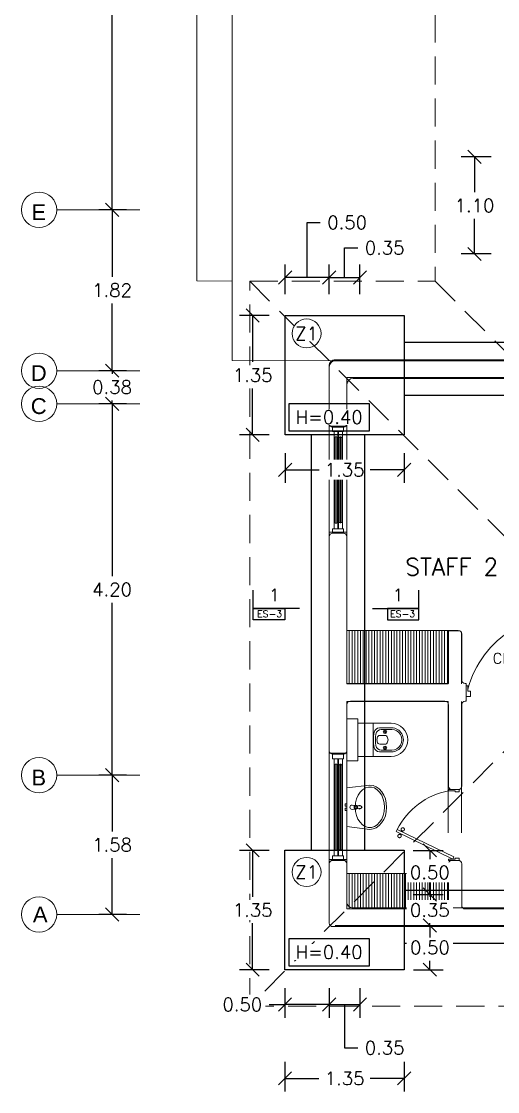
# Model space of a CAD drawing. Header units: metres. Extents: x -25 to 234, y -27 to 52.
# Drawn here: x 84.48 to 89.87, y 27.17 to 39.27 of the extents above; entities that cross this region are included whole.
import ezdxf

# ---------------------------------------------------------------- set-up
doc = ezdxf.new("R2010")
doc.units = ezdxf.units.M
doc.header["$LTSCALE"] = 0.1
doc.header["$MEASUREMENT"] = 0
doc.header["$PDMODE"] = 66
for name, pattern in [('CONTINUA', [0]), ('Grid Line 1_2_', [22.225, 12.7, -3.175, 3.175, -3.175]), ('HIDDEN2', [4.7625, 3.175, -1.5875])]:
    doc.linetypes.add(name, pattern=pattern)
for name, color, linetype, lineweight in [('0-S-GRID', 1, 'Continuous', 9), ('0-S-GRID-IDEN', 1, 'Continuous', 9), ('A-DOOR', 251, 'Continuous', 5), ('A-WALL', 7, 'Continuous', 5), ('baños', 251, 'Continuous', 0), ('closets', 253, 'Continuous', 0), ('piscina', 131, 'Continuous', 0), ('piso', 253, 'Continuous', 0)]:
    doc.layers.add(name, color=color, linetype=linetype, lineweight=lineweight)
for name, color, linetype in [('001-DIMTEXTO', 4, 'Continuous'), ('DIMENSIONES', 7, 'Continuous'), ('DIMTEXTO', 4, 'Continuous'), ('HATCH', 8, 'Continuous'), ('TEXTOS', 4, 'Continuous'), ('ZAPATAS', 6, 'Continuous')]:
    doc.layers.add(name, color=color, linetype=linetype)
doc.layers.add('Techos 1', color=7, linetype='HIDDEN2', lineweight=9, true_color=0x42391a)
doc.styles.add('Arial_2', font='arial.ttf', dxfattribs={"height": 0.2})
doc.styles.add('SMPLEX', font='simplex.shx')
doc.styles.get("Standard").update_dxf_attribs({"font": 'arial.ttf'})
doc.dimstyles.new('DIM-75', dxfattribs={"dimscale": 0.75, "dimtxt": 0.2, "dimasz": 0.2, "dimexe": 0.2, "dimexo": 0.2, "dimgap": 0.1, "dimtad": 0, "dimtih": 1, "dimtoh": 1, "dimzin": 0, "dimdsep": 46, "dimtxsty": 'SMPLEX', "dimblk1": 'OBLIQUE', "dimblk2": 'OBLIQUE', "dimsah": 1, "dimcen": 0.2, "dimclrd": 4, "dimclre": 4, "dimclrt": 4, "dimadec": 0, "dimazin": 0, "dimtfac": 1, "dimtmove": 1, "dimatfit": 3, "dimldrblk": 'OPEN30', "dimfxl": 0.25, "dimfxlon": 1, "dimtfill": 1, "dimtolj": 1, "dimtzin": 0, "dimarcsym": 0})

# ---------------------------------------------------------------- blocks, each defined once
blk = doc.blocks.new('A$C2bbc346b')
at = {"layer": 'A-WALL', "color": 8}
blk.add_line((1.499, -18.939), (1.499, -17.454), dxfattribs=at)
for points in [[(0.2, -14.34), (0, -14.34), (0, -13.659, -0.414214), (0.07, -13.589), (2.03, -13.589, 0.414214), (2.1, -13.519), (2.1, -13.192)], [(0.2, -14.34), (0.2, -13.789), (2.43, -13.789, -0.414214), (2.5, -13.859), (2.5, -14.789)], [(1.499, -17.254), (1.499, -16.684, 0.414214), (1.469, -16.654), (1.349, -16.654), (1.349, -17.254), (0.2, -17.254), (0.2, -15.557)], [(1.349, -19.789), (0.27, -19.789, -0.414214), (0.2, -19.719), (0.2, -19.24), (0, -19.24), (0, -19.919)], [(0.07, -19.989), (2.33, -19.989, 0.414213), (2.4, -19.919), (2.4, -19.859, 0.414214), (2.33, -19.789), (1.249, -19.789)]]:
    blk.add_lwpolyline(points, format="xyb", dxfattribs=at)
blk.add_lwpolyline([(1.349, -18.939), (1.349, -17.454), (0.2, -17.454), (0.2, -18.04), (0, -18.04), (0, -15.54), (0.2, -15.54)], dxfattribs=at)
blk = doc.blocks.new('P90')
at = {"layer": 'A-DOOR'}
for p, q in [((-0.048, -0.858), (0.636, -0.526)), ((-0.037, -0.88), (0.647, -0.549)), ((0.584, -0.552), (0.58, -0.543)), ((0.599, -0.544), (0.595, -0.535)), ((0.595, -0.574), (0.6, -0.583)), ((0.61, -0.567), (0.614, -0.576)), ((0.647, -0.549), (0.636, -0.526)), ((-0.037, -0.88), (-0.048, -0.858))]:
    blk.add_line(p, q, dxfattribs=at)
for points in [[(-0.06, -0.02), (-0.06, -0.05), (-0.12, -0.05), (-0.12, 0), (0, 0), (0, -0.02)], [(-0.067, -0.88), (-0.067, -0.85), (-0.127, -0.85), (-0.127, -0.9), (-0.007, -0.9), (-0.007, -0.88)]]:
    blk.add_lwpolyline(points, close=True, dxfattribs=at)
blk.add_arc((-0.326, -1.105), 1.123, 31.0139, 75.0797, dxfattribs=at)
for points in [[(0.581, -0.51), (0.586, -0.51), (0.593, -0.514), (0.598, -0.522), (0.598, -0.531), (0.593, -0.538), (0.586, -0.543), (0.577, -0.543), (0.569, -0.538), (0.565, -0.531), (0.565, -0.522), (0.569, -0.514), (0.577, -0.51), (0.581, -0.51)], [(0.613, -0.576), (0.618, -0.576), (0.625, -0.58), (0.63, -0.588), (0.63, -0.597), (0.625, -0.604), (0.618, -0.609), (0.609, -0.609), (0.601, -0.604), (0.597, -0.597), (0.597, -0.588), (0.601, -0.58), (0.609, -0.576), (0.613, -0.576)]]:
    blk.add_open_spline(points, degree=2, dxfattribs=at)
blk = doc.blocks.new('A$C95be60c7')
at = {"layer": 'A-DOOR'}
for p, q in [((0.475, 0.743), (0.45, 0.73)), ((0.762, 0.088), (0.45, 0.73)), ((0.788, 0.1), (0.475, 0.743)), ((0.47, 0.688), (0.46, 0.683)), ((0.479, 0.671), (0.468, 0.666)), ((0.496, 0.7), (0.506, 0.705)), ((0.504, 0.683), (0.514, 0.688)), ((0.762, 0.088), (0.788, 0.1))]:
    blk.add_line(p, q, dxfattribs=at)
for points in [[(0, 0.03), (0.025, 0.03), (0.025, 0.075), (0.013, 0.075), (0.013, 0.15), (0, 0.15), (0, 0.03)], [(0.8, 0.03), (0.775, 0.03), (0.775, 0.075), (0.788, 0.075), (0.788, 0.15), (0.8, 0.15), (0.8, 0.03)]]:
    blk.add_lwpolyline(points, dxfattribs=at)
blk.add_arc((0.831, -0.012), 0.834, 117.1874, 168.8099, dxfattribs=at)
for points in [[(0.431, 0.667), (0.431, 0.672), (0.436, 0.681), (0.444, 0.686), (0.455, 0.686), (0.463, 0.681), (0.468, 0.672), (0.468, 0.662), (0.463, 0.654), (0.455, 0.649), (0.444, 0.649), (0.436, 0.654), (0.431, 0.662), (0.431, 0.667)], [(0.506, 0.704), (0.506, 0.709), (0.511, 0.718), (0.52, 0.723), (0.53, 0.723), (0.539, 0.718), (0.544, 0.709), (0.544, 0.699), (0.539, 0.69), (0.53, 0.685), (0.52, 0.685), (0.511, 0.69), (0.506, 0.699), (0.506, 0.704)]]:
    blk.add_open_spline(points, degree=2, dxfattribs=at)
blk = doc.blocks.new('A$Cbbaa2d29')
at = {"layer": 'baños'}
for p, q in [((0.05, 0.123), (0.05, 0.501)), ((0.102, 0.508), (0.102, 0.368)), ((0.12, 0.508), (0.12, 0.389)), ((0.355, 0.508), (0.355, 0.389)), ((0.373, 0.508), (0.373, 0.368)), ((0.425, 0.123), (0.425, 0.501)), ((0.188, 0.373), (0.188, 0.434)), ((0.287, 0.434), (0.287, 0.373)), ((0.425, 0.298), (0.05, 0.298))]:
    blk.add_line(p, q, dxfattribs=at)
blk.add_lwpolyline([(0, 0.123), (0, 0), (0.475, 0), (0.475, 0.123)], close=True, dxfattribs=at)
for centre, radius in [((0.147, 0.432), 0.0201), ((0.147, 0.432), 0.00947), ((0.327, 0.432), 0.0201), ((0.327, 0.432), 0.00947)]:
    blk.add_circle(centre, radius, dxfattribs=at)
blk.add_arc((0.237, 0.501), 0.188, 0, 180, dxfattribs=at)
at = {"layer": 'baños', "extrusion": (0, 0, -1)}
for centre, major_axis, ratio, start_param, end_param in [((0.237, 0.508), (-0.136, 0), 0.964958, 0, 3.141593), ((0.237, 0.508), (-0.118, 0), 0.964958, 0, 3.141593), ((0.164, 0.368), (0.0622, 0), 0.964958, 1.761771, 3.141593), ((0.182, 0.389), (0.0622, 0), 0.964958, 1.721071, 3.141593), ((0.208, 0.434), (-0.0203, 0), 0.98668, 0, 0.757183), ((0.219, 0.373), (0.0304, 0), 0.98668, 1.75053, 3.141593), ((0.237, 0.407), (0.0601, 0), 0.98668, 3.898776, 5.526002), ((0.256, 0.373), (0.0304, 0), 0.98668, 0, 1.391062), ((0.266, 0.434), (0.0203, 0), 0.98668, -0.757183, 0), ((0.293, 0.389), (-0.0622, 0), 0.964958, 3.141593, 4.562115), ((0.311, 0.368), (0.0622, 0), 0.964958, 0, 1.379822), ((0.237, 0.734), (0.449, 0), 0.964958, 1.379822, 1.761771), ((0.237, 0.741), (-0.432, 0), 0.964958, 4.562115, 4.862663), ((0.237, 0.475), (0.136, 0), 0.98668, 1.391062, 1.75053)]:
    blk.add_ellipse(centre, major_axis=major_axis, ratio=ratio, start_param=start_param, end_param=end_param, dxfattribs=at)
blk = doc.blocks.new('Basin 22')
at = {"layer": 'baños'}
for p, q in [((-219, 0), (-251, -260)), ((219, 0), (-219, 0)), ((-10, 20), (-38, 20)), ((-38, 20), (-38, 0)), ((-38, 0), (-10, 0)), ((-10, 0), (-10, 20)), ((38, 20), (10, 20)), ((10, 20), (10, 0)), ((10, 0), (38, 0)), ((38, 0), (38, 20)), ((250, -260), (219, 0)), ((-218, 0), (-219, 0)), ((-218, 0), (-219, 0)), ((-93, -109), (-135, -126)), ((-48, -98), (-93, -109)), ((0, -95), (-48, -98)), ((-25, -59), (-21, -101)), ((-18, -111), (-11, -164)), ((-14, -99), (-14, -84)), ((-14, -84), (14, -84)), ((48, -98), (0, -95)), ((11, -164), (18, -111)), ((14, -84), (14, -99)), ((21, -101), (25, -59)), ((93, -109), (48, -98)), ((135, -126), (93, -109)), ((219, 0), (218, 0)), ((219, 0), (218, 0)), ((-218, -209), (-228, -243)), ((-198, -177), (-218, -209)), ((-170, -149), (-198, -177)), ((-135, -126), (-170, -149)), ((170, -149), (135, -126)), ((198, -177), (170, -149)), ((218, -209), (198, -177)), ((228, -243), (218, -209)), ((-251, -260), (-246, -297)), ((-246, -297), (-232, -333)), ((-232, -333), (-208, -366)), ((-228, -243), (-228, -278)), ((-228, -278), (-218, -312)), ((-218, -312), (-198, -343)), ((-198, -343), (-170, -371)), ((170, -371), (198, -343)), ((198, -343), (218, -312)), ((207, -366), (230, -333)), ((218, -312), (228, -278)), ((228, -278), (228, -243)), ((230, -333), (245, -297)), ((245, -297), (249, -260)), ((-208, -366), (-177, -394)), ((-177, -394), (-139, -418)), ((-170, -371), (-135, -395)), ((-139, -418), (-96, -436)), ((-135, -395), (-93, -412)), ((-96, -436), (-49, -446)), ((-93, -412), (-48, -423)), ((-49, -446), (-1, -450)), ((-48, -423), (0, -426)), ((-1, -450), (48, -446)), ((0, -426), (48, -423)), ((48, -423), (93, -412)), ((48, -446), (95, -436)), ((93, -412), (135, -395)), ((95, -436), (138, -418)), ((135, -395), (170, -371)), ((138, -418), (176, -394)), ((176, -394), (207, -366))]:
    blk.add_line(p, q, dxfattribs=at)
blk.add_circle((0, -143), 21, dxfattribs=at)
for centre, radius, start, end in [((0, -59), 25, 0, 180), ((0, -99), 21.1, 185.1696, 212.771), ((0, -99), 21.1, 212.771, 327.229), ((0, -99), 13.6, 180, 0), ((0, -99), 21.1, 327.229, 354.8304), ((0, -162), 11.2, 187.1389, 352.8611)]:
    blk.add_arc(centre, radius, start, end, dxfattribs=at)
blk = doc.blocks.new('PL BASE 1N NASAS 09')
at = {"layer": 'closets', "transparency": 33554687}
h = blk.add_hatch(dxfattribs=at)
h.set_pattern_fill('LINE', color=256, scale=0.01, angle=90)
h.set_pattern_definition([(90, (-228.034673, 143.81628), (-0.03175, 2e-18), [])])
h.paths.add_polyline_path([(-122.232, -51.9), (-121.081, -51.9), (-121.081, -52.5), (-122.232, -52.5)])
h = blk.add_hatch(dxfattribs=at)
h.set_pattern_fill('LINE', color=256, scale=0.01, angle=90)
h.set_pattern_definition([(90, (-228.034673, 141.06628), (-0.03175, 2e-18), [])])
h.paths.add_polyline_path([(-122.232, -54.65), (-121.081, -54.65), (-121.081, -55.05), (-122.231, -55.05)])
at = {"layer": 'A-DOOR'}
for p, q in [((-122.394, -49.599), (-122.394, -49.649)), ((-122.27, -49.599), (-122.27, -49.649)), ((-122.27, -49.649), (-122.394, -49.649)), ((-122.375, -50.749), (-122.375, -49.649)), ((-122.362, -50.688), (-122.362, -49.71)), ((-122.345, -49.71), (-122.362, -49.71)), ((-122.345, -50.688), (-122.345, -49.71)), ((-122.332, -49.649), (-122.332, -50.749)), ((-122.325, -50.749), (-122.325, -49.649)), ((-122.312, -50.679), (-122.312, -49.71)), ((-122.294, -49.71), (-122.312, -49.71)), ((-122.294, -50.679), (-122.294, -49.71)), ((-122.282, -49.649), (-122.282, -50.749)), ((-122.345, -50.688), (-122.362, -50.688)), ((-122.27, -50.749), (-122.394, -50.749)), ((-122.394, -50.799), (-122.394, -50.749)), ((-122.27, -50.799), (-122.27, -50.749)), ((-122.394, -53.3), (-122.394, -53.35)), ((-122.27, -53.35), (-122.394, -53.35)), ((-122.375, -54.45), (-122.375, -53.35)), ((-122.332, -53.35), (-122.332, -54.45)), ((-122.325, -54.45), (-122.325, -53.35)), ((-122.282, -53.35), (-122.282, -54.45)), ((-122.27, -53.3), (-122.27, -53.35)), ((-122.362, -54.388), (-122.362, -53.411)), ((-122.345, -53.411), (-122.362, -53.411)), ((-122.345, -54.388), (-122.345, -53.411)), ((-122.312, -54.38), (-122.312, -53.411)), ((-122.294, -53.411), (-122.312, -53.411)), ((-122.294, -54.38), (-122.294, -53.411)), ((-122.27, -54.45), (-122.394, -54.45)), ((-122.394, -54.5), (-122.394, -54.45)), ((-122.345, -54.388), (-122.362, -54.388)), ((-122.27, -54.5), (-122.27, -54.45))]:
    blk.add_line(p, q, dxfattribs=at)
for points in [[(-122.345, -49.719), (-122.332, -49.719), (-122.332, -49.649), (-122.375, -49.649), (-122.375, -49.719), (-122.362, -49.719)], [(-122.294, -49.719), (-122.282, -49.719), (-122.282, -49.649), (-122.325, -49.649), (-122.325, -49.719), (-122.312, -49.719)], [(-122.345, -50.679), (-122.332, -50.679), (-122.332, -50.749), (-122.375, -50.749), (-122.375, -50.679), (-122.362, -50.679)], [(-122.294, -50.679), (-122.282, -50.679), (-122.282, -50.749), (-122.325, -50.749), (-122.325, -50.679), (-122.312, -50.679)], [(-122.345, -53.42), (-122.332, -53.42), (-122.332, -53.35), (-122.375, -53.35), (-122.375, -53.42), (-122.362, -53.42)], [(-122.294, -53.42), (-122.282, -53.42), (-122.282, -53.35), (-122.325, -53.35), (-122.325, -53.42), (-122.312, -53.42)], [(-122.345, -54.38), (-122.332, -54.38), (-122.332, -54.45), (-122.375, -54.45), (-122.375, -54.38), (-122.362, -54.38)], [(-122.294, -54.38), (-122.282, -54.38), (-122.282, -54.45), (-122.325, -54.45), (-122.325, -54.38), (-122.312, -54.38)]]:
    blk.add_lwpolyline(points, dxfattribs=at)
at = {"layer": 'A-WALL'}
for p, q in [((-120.381, -48.85), (-122.361, -48.85)), ((-122.431, -48.92), (-122.431, -49.559)), ((-122.231, -49.12), (-122.231, -49.559)), ((-120.001, -49.05), (-122.161, -49.05)), ((-122.431, -50.839), (-122.431, -49.559)), ((-122.271, -49.599), (-122.391, -49.599)), ((-122.231, -50.839), (-122.231, -49.559)), ((-122.271, -50.799), (-122.391, -50.799)), ((-122.431, -50.839), (-122.431, -53.26)), ((-122.231, -50.839), (-122.231, -52.5)), ((-121.081, -52.5), (-121.081, -51.9)), ((-121.081, -51.9), (-120.971, -51.9)), ((-120.931, -52.46), (-120.931, -51.94)), ((-121.081, -52.5), (-122.231, -52.5)), ((-120.881, -52.5), (-120.891, -52.5)), ((-120.881, -52.7), (-120.881, -52.5)), ((-122.231, -52.74), (-122.231, -53.26)), ((-121.121, -52.7), (-122.191, -52.7)), ((-121.081, -53.66), (-121.081, -52.74)), ((-120.931, -53.66), (-120.931, -52.74)), ((-120.881, -52.7), (-120.891, -52.7)), ((-122.431, -54.54), (-122.431, -53.26)), ((-122.231, -54.54), (-122.231, -53.26)), ((-122.271, -53.3), (-122.391, -53.3)), ((-120.971, -53.7), (-121.041, -53.7)), ((-122.271, -54.5), (-122.391, -54.5))]:
    blk.add_line(p, q, dxfattribs=at)
blk.add_lwpolyline([(-122.431, -54.54), (-122.431, -55.21, 0.414213), (-122.391, -55.25), (-119.871, -55.25, 0.414213), (-119.831, -55.21), (-119.831, -55.09, 0.414214), (-119.871, -55.05), (-120.891, -55.05, -0.414214), (-120.931, -55.01), (-120.931, -54.54, 0.414214), (-120.971, -54.5), (-121.041, -54.5, 0.414214), (-121.081, -54.54), (-121.081, -55.05), (-122.231, -55.05), (-122.231, -54.54)], format="xyb", dxfattribs=at)
blk.add_lwpolyline([(-121.082, -55.25), (-122.231, -55.25)], dxfattribs=at)
for centre, radius, start, end in [((-122.361, -48.92), 0.07, 90, 180), ((-122.161, -49.12), 0.07, 90, 180), ((-122.391, -49.559), 0.04, 180, 270), ((-122.271, -49.559), 0.04, 270, 360), ((-122.391, -50.839), 0.04, 90, 180), ((-122.271, -50.839), 0.04, 0, 90), ((-120.971, -51.94), 0.04, 0, 90), ((-120.891, -52.46), 0.04, 180, 270), ((-122.191, -52.74), 0.04, 90, 180), ((-121.121, -52.74), 0.04, 0, 90), ((-120.891, -52.74), 0.04, 90, 180), ((-122.391, -53.26), 0.04, 180, 270), ((-122.271, -53.26), 0.04, 270, 360), ((-121.041, -53.66), 0.04, 180, 270), ((-120.971, -53.66), 0.04, 270, 0), ((-122.391, -54.54), 0.04, 90, 180), ((-122.271, -54.54), 0.04, 0, 90)]:
    blk.add_arc(centre, radius, start, end, dxfattribs=at)
at = {"layer": 'closets', "transparency": 33554687}
for p, q in [((-121.081, -51.9), (-122.231, -51.9)), ((-121.081, -54.65), (-122.231, -54.65))]:
    blk.add_line(p, q, dxfattribs=at)
at = {"layer": 'piscina', "const_width": 0.01}
for points in [[(-122.303, -49.71), (-122.303, -50.688)], [(-122.303, -53.411), (-122.303, -54.388)]]:
    blk.add_lwpolyline(points, dxfattribs=at)
at = {"layer": 'piso'}
for p, q in [((-123.531, -41.65), (-123.531, -48.845)), ((-123.931, -42.55), (-123.931, -47.944)), ((-123.931, -47.944), (-123.531, -47.95)), ((-123.531, -48.845), (-122.361, -48.85))]:
    blk.add_line(p, q, dxfattribs=at)
at = {"layer": 'Techos 1'}
for p, q in [((-121.231, -42.55), (-121.231, -47.95)), ((-123.331, -56.15), (-123.331, -47.95)), ((-123.331, -47.95), (-121.231, -47.95)), ((-123.331, -47.95), (-119.231, -52.05)), ((-121.231, -47.95), (-118.081, -51.1)), ((-119.231, -52.05), (-123.331, -56.15)), ((-113.531, -56.15), (-123.331, -56.15))]:
    blk.add_line(p, q, dxfattribs=at)
at = {"layer": 'A-DOOR', "rotation": 90.00000000000001}
blk.add_blockref('P90', (-120.881, -52.526), dxfattribs=at)
at = {"layer": 'A-DOOR', "xscale": -1, "rotation": 90}
blk.add_blockref('A$C95be60c7', (-120.931, -53.7), dxfattribs=at)
at = {"layer": 'baños', "xscale": -1, "rotation": 270}
blk.add_blockref('A$Cbbaa2d29', (-122.231, -53.374), dxfattribs=at)
at = {"layer": 'baños', "xscale": 0.001000000000057999, "yscale": 0.001000000000057999, "rotation": 89.94782240616065}
blk.add_blockref('Basin 22', (-122.231, -53.899), dxfattribs=at)
at = {"layer": 'TEXTOS'}
for s, insert, char_height, width, attachment_point in [('{\\Fromans|c0; STAFF 2}', (-121.704, -51.278), 0.195, 3.38678, 7), ('{\\Fromans|c0;\\H0.8x;CLOSET\\H1.25x; }', (-119.989, -52.275), 0.15, 3.40488, 9)]:
    blk.add_mtext(s, dxfattribs=dict(at, insert=insert, char_height=char_height, width=width, attachment_point=attachment_point))
blk = doc.blocks.new('_Oblique')
at = {"color": 0, "linetype": 'ByBlock', "lineweight": -2}
blk.add_line((-0.5, -0.5), (0.5, 0.5), dxfattribs=at)
blk = doc.blocks.new('*D999')
at = {"layer": 'Defpoints', "color": 0, "transparency": 16777216}
for p in [(90.492, -15.72), (90.805, -15.72), (90.805, -16.095)]:
    blk.add_point(p, dxfattribs=at)
at = {"layer": 'DIMTEXTO', "color": 4, "lineweight": -2, "transparency": 16777216}
for p, q in [((90.492, -15.72), (90.492, -15.57)), ((90.655, -15.72), (90.342, -15.72)), ((90.492, -15.72), (90.492, -15.757)), ((90.655, -16.095), (90.342, -16.095)), ((90.492, -16.095), (90.492, -16.057)), ((90.492, -16.095), (90.492, -16.245))]:
    blk.add_line(p, q, dxfattribs=at)
at = {"layer": 'DIMTEXTO', "color": 4, "lineweight": -2, "transparency": 16777216, "xscale": 0.15, "yscale": 0.15, "zscale": 0.15}
for p, rotation in [((90.492, -15.72), 270), ((90.492, -16.095), 90)]:
    blk.add_blockref('_Oblique', p, dxfattribs=dict(at, rotation=rotation))
at = {"layer": 'DIMTEXTO', "color": 4, "transparency": 16777216, "insert": (90.492, -15.907), "char_height": 0.15, "attachment_point": 5, "style": 'SMPLEX', "bg_fill": 3, "box_fill_scale": 1.25, "bg_fill_color": 256, "bg_fill_true_color": 13158600, "bg_fill_transparency": 0}
blk.add_mtext('\\A1;0.38', dxfattribs=at)
blk = doc.blocks.new('_Open30')
at = {"layer": 'DIMTEXTO', "color": 0, "lineweight": -2}
for p, q in [((-1, 0.268), (0, 0)), ((0, 0), (-1, -0.268)), ((0, 0), (-1, 0))]:
    blk.add_line(p, q, dxfattribs=at)
blk = doc.blocks.new('*D1000')
at = {"layer": 'Defpoints', "color": 0, "transparency": 16777216}
for p in [(90.805, -16.095), (90.492, -20.295), (90.805, -20.295)]:
    blk.add_point(p, dxfattribs=at)
at = {"layer": 'DIMTEXTO', "color": 4, "lineweight": -2, "transparency": 16777216}
for p, q in [((90.655, -16.095), (90.342, -16.095)), ((90.492, -16.095), (90.492, -18.045)), ((90.492, -20.295), (90.492, -18.345)), ((90.655, -20.295), (90.342, -20.295))]:
    blk.add_line(p, q, dxfattribs=at)
at = {"layer": 'DIMTEXTO', "color": 4, "lineweight": -2, "transparency": 16777216, "xscale": 0.15, "yscale": 0.15, "zscale": 0.15}
for p, rotation in [((90.492, -16.095), 90), ((90.492, -20.295), 270)]:
    blk.add_blockref('_Oblique', p, dxfattribs=dict(at, rotation=rotation))
at = {"layer": 'DIMTEXTO', "color": 4, "transparency": 16777216, "insert": (90.492, -18.195), "char_height": 0.15, "attachment_point": 5, "style": 'SMPLEX', "bg_fill": 3, "box_fill_scale": 1.25, "bg_fill_color": 256, "bg_fill_true_color": 13158600, "bg_fill_transparency": 0}
blk.add_mtext('\\A1;4.20', dxfattribs=at)
blk = doc.blocks.new('*D1001')
at = {"layer": 'Defpoints', "color": 0, "transparency": 16777216}
for p in [(90.805, -20.295), (90.492, -21.87), (90.805, -21.87)]:
    blk.add_point(p, dxfattribs=at)
at = {"layer": 'DIMTEXTO', "color": 4, "lineweight": -2, "transparency": 16777216}
for p, q in [((90.655, -20.295), (90.342, -20.295)), ((90.492, -20.295), (90.492, -20.932)), ((90.492, -21.87), (90.492, -21.232)), ((90.655, -21.87), (90.342, -21.87))]:
    blk.add_line(p, q, dxfattribs=at)
at = {"layer": 'DIMTEXTO', "color": 4, "lineweight": -2, "transparency": 16777216, "xscale": 0.15, "yscale": 0.15, "zscale": 0.15}
for p, rotation in [((90.492, -20.295), 90), ((90.492, -21.87), 270)]:
    blk.add_blockref('_Oblique', p, dxfattribs=dict(at, rotation=rotation))
at = {"layer": 'DIMTEXTO', "color": 4, "transparency": 16777216, "insert": (90.492, -21.082), "char_height": 0.15, "attachment_point": 5, "style": 'SMPLEX', "bg_fill": 3, "box_fill_scale": 1.25, "bg_fill_color": 256, "bg_fill_true_color": 13158600, "bg_fill_transparency": 0}
blk.add_mtext('\\A1;1.58', dxfattribs=at)
blk = doc.blocks.new('*D1002')
at = {"layer": 'Defpoints', "color": 0, "transparency": 16777216}
for p in [(90.492, -13.9), (90.805, -13.9), (90.805, -15.72)]:
    blk.add_point(p, dxfattribs=at)
at = {"layer": 'DIMTEXTO', "color": 4, "lineweight": -2, "transparency": 16777216}
for p, q in [((90.655, -13.9), (90.342, -13.9)), ((90.492, -13.9), (90.492, -14.66)), ((90.492, -15.72), (90.492, -14.96)), ((90.655, -15.72), (90.342, -15.72))]:
    blk.add_line(p, q, dxfattribs=at)
at = {"layer": 'DIMTEXTO', "color": 4, "lineweight": -2, "transparency": 16777216, "xscale": 0.15, "yscale": 0.15, "zscale": 0.15}
for p, rotation in [((90.492, -13.9), 90), ((90.492, -15.72), 270)]:
    blk.add_blockref('_Oblique', p, dxfattribs=dict(at, rotation=rotation))
at = {"layer": 'DIMTEXTO', "color": 4, "transparency": 16777216, "insert": (90.492, -14.81), "char_height": 0.15, "attachment_point": 5, "style": 'SMPLEX', "bg_fill": 3, "box_fill_scale": 1.25, "bg_fill_color": 256, "bg_fill_true_color": 13158600, "bg_fill_transparency": 0}
blk.add_mtext('\\A1;1.82', dxfattribs=at)
blk = doc.blocks.new('*D1003')
at = {"layer": 'Defpoints', "color": 0, "ltscale": 0.2, "transparency": 16777216}
for p in [(90.492, -8.306), (90.805, -8.306), (90.805, -13.9)]:
    blk.add_point(p, dxfattribs=at)
at = {"layer": 'DIMTEXTO', "color": 4, "lineweight": -2, "ltscale": 0.2, "transparency": 16777216}
for p, q in [((90.655, -8.306), (90.342, -8.306)), ((90.492, -8.306), (90.492, -10.953)), ((90.492, -13.9), (90.492, -11.253)), ((90.655, -13.9), (90.342, -13.9))]:
    blk.add_line(p, q, dxfattribs=at)
at = {"layer": 'DIMTEXTO', "color": 4, "lineweight": -2, "ltscale": 0.2, "transparency": 16777216, "xscale": 0.15, "yscale": 0.15, "zscale": 0.15}
for p, rotation in [((90.492, -8.306), 90), ((90.492, -13.9), 270)]:
    blk.add_blockref('_Oblique', p, dxfattribs=dict(at, rotation=rotation))
at = {"layer": 'DIMTEXTO', "color": 4, "ltscale": 0.2, "transparency": 16777216, "insert": (90.492, -11.103), "char_height": 0.15, "attachment_point": 5, "style": 'SMPLEX', "bg_fill": 3, "box_fill_scale": 1.25, "bg_fill_color": 256, "bg_fill_true_color": 13158600, "bg_fill_transparency": 0}
blk.add_mtext('\\A1;5.59', dxfattribs=at)
blk = doc.blocks.new('*D1032')
at = {"layer": 'Defpoints', "color": 0, "linetype": 'CONTINUA', "transparency": 16777216}
for p in [(92.083, -21.145), (92.449, -21.145), (92.449, -22.495)]:
    blk.add_point(p, dxfattribs=at)
at = {"layer": 'DIMENSIONES', "color": 4, "linetype": 'CONTINUA', "lineweight": -2, "transparency": 16777216}
for p, q in [((92.27, -21.145), (91.933, -21.145)), ((92.083, -21.145), (92.083, -21.67)), ((92.083, -22.495), (92.083, -21.97)), ((92.27, -22.495), (91.933, -22.495))]:
    blk.add_line(p, q, dxfattribs=at)
at = {"layer": 'DIMENSIONES', "color": 4, "linetype": 'CONTINUA', "lineweight": -2, "transparency": 16777216, "xscale": 0.15, "yscale": 0.15, "zscale": 0.15}
for p, rotation in [((92.083, -21.145), 90), ((92.083, -22.495), 270)]:
    blk.add_blockref('_Oblique', p, dxfattribs=dict(at, rotation=rotation))
at = {"layer": 'DIMENSIONES', "color": 4, "linetype": 'CONTINUA', "transparency": 16777216, "insert": (92.083, -21.82), "char_height": 0.15, "attachment_point": 5, "style": 'SMPLEX', "bg_fill": 3, "box_fill_scale": 1.25, "bg_fill_color": 256, "bg_fill_true_color": 13158600, "bg_fill_transparency": 0}
blk.add_mtext('\\A1;1.35', dxfattribs=at)
blk = doc.blocks.new('*D1033')
at = {"layer": 'Defpoints', "color": 0, "linetype": 'CONTINUA', "transparency": 16777216}
for p in [(92.449, -22.495), (93.798, -22.495), (93.798, -23.724)]:
    blk.add_point(p, dxfattribs=at)
at = {"layer": 'DIMENSIONES', "color": 4, "linetype": 'CONTINUA', "lineweight": -2, "transparency": 16777216}
for p, q in [((92.449, -23.536), (92.449, -23.874)), ((93.798, -23.536), (93.798, -23.874)), ((92.449, -23.724), (92.834, -23.724)), ((93.798, -23.724), (93.413, -23.724))]:
    blk.add_line(p, q, dxfattribs=at)
at = {"layer": 'DIMENSIONES', "color": 4, "linetype": 'CONTINUA', "lineweight": -2, "transparency": 16777216, "xscale": 0.15, "yscale": 0.15, "zscale": 0.15, "rotation": 180}
blk.add_blockref('_Oblique', (92.449, -23.724), dxfattribs=at)
at = {"layer": 'DIMENSIONES', "color": 4, "linetype": 'CONTINUA', "lineweight": -2, "transparency": 16777216, "xscale": 0.15, "yscale": 0.15, "zscale": 0.15}
blk.add_blockref('_Oblique', (93.798, -23.724), dxfattribs=at)
at = {"layer": 'DIMENSIONES', "color": 4, "linetype": 'CONTINUA', "transparency": 16777216, "insert": (93.124, -23.724), "char_height": 0.15, "attachment_point": 5, "style": 'SMPLEX', "bg_fill": 3, "box_fill_scale": 1.25, "bg_fill_color": 256, "bg_fill_true_color": 13158600, "bg_fill_transparency": 0}
blk.add_mtext('\\A1;1.35', dxfattribs=at)
blk = doc.blocks.new('*D1162')
at = {"layer": 'Defpoints', "color": 0, "linetype": 'CONTINUA', "transparency": 16777216}
for p in [(92.083, -15.095), (92.45, -15.095), (92.45, -16.445)]:
    blk.add_point(p, dxfattribs=at)
at = {"layer": 'DIMENSIONES', "color": 4, "linetype": 'CONTINUA', "lineweight": -2, "transparency": 16777216}
for p, q in [((92.271, -15.095), (91.933, -15.095)), ((92.083, -15.095), (92.083, -15.62)), ((92.083, -16.445), (92.083, -15.92)), ((92.271, -16.445), (91.933, -16.445))]:
    blk.add_line(p, q, dxfattribs=at)
at = {"layer": 'DIMENSIONES', "color": 4, "linetype": 'CONTINUA', "lineweight": -2, "transparency": 16777216, "xscale": 0.15, "yscale": 0.15, "zscale": 0.15}
for p, rotation in [((92.083, -15.095), 90), ((92.083, -16.445), 270)]:
    blk.add_blockref('_Oblique', p, dxfattribs=dict(at, rotation=rotation))
at = {"layer": 'DIMENSIONES', "color": 4, "linetype": 'CONTINUA', "transparency": 16777216, "insert": (92.083, -15.77), "char_height": 0.15, "attachment_point": 5, "style": 'SMPLEX', "bg_fill": 3, "box_fill_scale": 1.25, "bg_fill_color": 256, "bg_fill_true_color": 13158600, "bg_fill_transparency": 0}
blk.add_mtext('\\A1;1.35', dxfattribs=at)
blk = doc.blocks.new('*D1163')
at = {"layer": 'Defpoints', "color": 0, "linetype": 'CONTINUA', "transparency": 16777216}
for p in [(92.45, -16.445), (93.799, -16.445), (93.799, -16.84)]:
    blk.add_point(p, dxfattribs=at)
at = {"layer": 'DIMENSIONES', "color": 4, "linetype": 'CONTINUA', "lineweight": -2, "transparency": 16777216}
for p, q in [((92.45, -16.653), (92.45, -16.99)), ((93.799, -16.653), (93.799, -16.99)), ((92.45, -16.84), (92.835, -16.84)), ((93.799, -16.84), (93.414, -16.84))]:
    blk.add_line(p, q, dxfattribs=at)
at = {"layer": 'DIMENSIONES', "color": 4, "linetype": 'CONTINUA', "lineweight": -2, "transparency": 16777216, "xscale": 0.15, "yscale": 0.15, "zscale": 0.15, "rotation": 180}
blk.add_blockref('_Oblique', (92.45, -16.84), dxfattribs=at)
at = {"layer": 'DIMENSIONES', "color": 4, "linetype": 'CONTINUA', "lineweight": -2, "transparency": 16777216, "xscale": 0.15, "yscale": 0.15, "zscale": 0.15}
blk.add_blockref('_Oblique', (93.799, -16.84), dxfattribs=at)
at = {"layer": 'DIMENSIONES', "color": 4, "linetype": 'CONTINUA', "transparency": 16777216, "insert": (93.124, -16.84), "char_height": 0.15, "attachment_point": 5, "style": 'SMPLEX', "bg_fill": 3, "box_fill_scale": 1.25, "bg_fill_color": 256, "bg_fill_true_color": 13158600, "bg_fill_transparency": 0}
blk.add_mtext('\\A1;1.35', dxfattribs=at)
blk = doc.blocks.new('*D1169')
at = {"layer": 'Defpoints', "color": 0, "linetype": 'CONTINUA', "transparency": 16777216}
for p in [(93.298, -14.667), (92.948, -15.595), (93.298, -15.595)]:
    blk.add_point(p, dxfattribs=at)
at = {"layer": 'DIMENSIONES', "color": 4, "linetype": 'CONTINUA', "lineweight": -2, "transparency": 16777216}
for p, q in [((93.123, -14.667), (93.123, -14.33)), ((93.123, -14.33), (93.273, -14.33)), ((92.948, -14.855), (92.948, -14.517)), ((93.298, -14.855), (93.298, -14.517)), ((92.948, -14.667), (93.298, -14.667))]:
    blk.add_line(p, q, dxfattribs=at)
at = {"layer": 'DIMENSIONES', "color": 4, "linetype": 'CONTINUA', "lineweight": -2, "transparency": 16777216, "xscale": 0.15, "yscale": 0.15, "zscale": 0.15, "rotation": 180}
blk.add_blockref('_Oblique', (92.948, -14.667), dxfattribs=at)
at = {"layer": 'DIMENSIONES', "color": 4, "linetype": 'CONTINUA', "lineweight": -2, "transparency": 16777216, "xscale": 0.15, "yscale": 0.15, "zscale": 0.15}
blk.add_blockref('_Oblique', (93.298, -14.667), dxfattribs=at)
at = {"layer": 'DIMENSIONES', "color": 4, "linetype": 'CONTINUA', "transparency": 16777216, "insert": (93.577, -14.33), "char_height": 0.15, "attachment_point": 5, "style": 'SMPLEX', "bg_fill": 3, "box_fill_scale": 1.25, "bg_fill_color": 256, "bg_fill_true_color": 13158600, "bg_fill_transparency": 0}
blk.add_mtext('\\A1;0.35', dxfattribs=at)
blk = doc.blocks.new('*D1170')
at = {"layer": 'Defpoints', "color": 0, "linetype": 'CONTINUA', "transparency": 16777216}
for p in [(92.45, -14.667), (92.45, -15.595), (92.948, -15.595)]:
    blk.add_point(p, dxfattribs=at)
at = {"layer": 'DIMENSIONES', "color": 4, "linetype": 'CONTINUA', "lineweight": -2, "transparency": 16777216}
for p, q in [((92.699, -14.667), (92.699, -14.044)), ((92.699, -14.044), (92.849, -14.044)), ((92.45, -14.855), (92.45, -14.517)), ((92.948, -14.855), (92.948, -14.517)), ((92.948, -14.667), (92.45, -14.667))]:
    blk.add_line(p, q, dxfattribs=at)
at = {"layer": 'DIMENSIONES', "color": 4, "linetype": 'CONTINUA', "lineweight": -2, "transparency": 16777216, "xscale": 0.15, "yscale": 0.15, "zscale": 0.15, "rotation": 180}
blk.add_blockref('_Oblique', (92.45, -14.667), dxfattribs=at)
at = {"layer": 'DIMENSIONES', "color": 4, "linetype": 'CONTINUA', "lineweight": -2, "transparency": 16777216, "xscale": 0.15, "yscale": 0.15, "zscale": 0.15}
blk.add_blockref('_Oblique', (92.948, -14.667), dxfattribs=at)
at = {"layer": 'DIMENSIONES', "color": 4, "linetype": 'CONTINUA', "transparency": 16777216, "insert": (93.153, -14.044), "char_height": 0.15, "attachment_point": 5, "style": 'SMPLEX', "bg_fill": 3, "box_fill_scale": 1.25, "bg_fill_color": 256, "bg_fill_true_color": 13158600, "bg_fill_transparency": 0}
blk.add_mtext('\\A1;0.50', dxfattribs=at)
blk = doc.blocks.new('*D1185')
at = {"layer": 'Defpoints', "color": 0, "linetype": 'CONTINUA', "transparency": 16777216}
for p in [(94.595, -13.301), (94.949, -13.301), (94.949, -14.4)]:
    blk.add_point(p, dxfattribs=at)
at = {"layer": 'DIMENSIONES', "color": 4, "linetype": 'CONTINUA', "lineweight": -2, "transparency": 16777216}
for p, q in [((94.782, -13.301), (94.445, -13.301)), ((94.595, -13.301), (94.595, -13.701)), ((94.595, -14.4), (94.595, -14.001)), ((94.782, -14.4), (94.445, -14.4))]:
    blk.add_line(p, q, dxfattribs=at)
at = {"layer": 'DIMENSIONES', "color": 4, "linetype": 'CONTINUA', "lineweight": -2, "transparency": 16777216, "xscale": 0.15, "yscale": 0.15, "zscale": 0.15}
for p, rotation in [((94.595, -13.301), 90), ((94.595, -14.4), 270)]:
    blk.add_blockref('_Oblique', p, dxfattribs=dict(at, rotation=rotation))
at = {"layer": 'DIMENSIONES', "color": 4, "linetype": 'CONTINUA', "transparency": 16777216, "insert": (94.595, -13.851), "char_height": 0.15, "attachment_point": 5, "style": 'SMPLEX', "bg_fill": 3, "box_fill_scale": 1.25, "bg_fill_color": 256, "bg_fill_true_color": 13158600, "bg_fill_transparency": 0}
blk.add_mtext('\\A1;1.10', dxfattribs=at)
blk = doc.blocks.new('*D1186')
at = {"layer": 'Defpoints', "color": 0, "linetype": 'CONTINUA', "transparency": 16777216}
for p in [(92.948, -21.995), (93.298, -21.995), (93.298, -22.89)]:
    blk.add_point(p, dxfattribs=at)
at = {"layer": 'DIMENSIONES', "color": 4, "linetype": 'CONTINUA', "lineweight": -2, "transparency": 16777216}
for p, q in [((92.948, -22.703), (92.948, -23.04)), ((93.298, -22.703), (93.298, -23.04)), ((92.948, -22.89), (93.298, -22.89)), ((93.123, -22.89), (93.123, -23.378)), ((93.123, -23.378), (93.273, -23.378))]:
    blk.add_line(p, q, dxfattribs=at)
at = {"layer": 'DIMENSIONES', "color": 4, "linetype": 'CONTINUA', "lineweight": -2, "transparency": 16777216, "xscale": 0.15, "yscale": 0.15, "zscale": 0.15, "rotation": 180}
blk.add_blockref('_Oblique', (92.948, -22.89), dxfattribs=at)
at = {"layer": 'DIMENSIONES', "color": 4, "linetype": 'CONTINUA', "lineweight": -2, "transparency": 16777216, "xscale": 0.15, "yscale": 0.15, "zscale": 0.15}
blk.add_blockref('_Oblique', (93.298, -22.89), dxfattribs=at)
at = {"layer": 'DIMENSIONES', "color": 4, "linetype": 'CONTINUA', "transparency": 16777216, "insert": (93.577, -23.378), "char_height": 0.15, "attachment_point": 5, "style": 'SMPLEX', "bg_fill": 3, "box_fill_scale": 1.25, "bg_fill_color": 256, "bg_fill_true_color": 13158600, "bg_fill_transparency": 0}
blk.add_mtext('\\A1;0.35', dxfattribs=at)
blk = doc.blocks.new('*D1187')
at = {"layer": 'Defpoints', "color": 0, "linetype": 'CONTINUA', "transparency": 16777216}
for p in [(93.298, -21.645), (94.089, -21.645), (93.298, -21.995)]:
    blk.add_point(p, dxfattribs=at)
at = {"layer": 'DIMENSIONES', "color": 4, "linetype": 'CONTINUA', "lineweight": -2, "transparency": 16777216}
for p, q in [((94.089, -21.645), (94.089, -21.495)), ((93.902, -21.645), (94.239, -21.645)), ((94.089, -21.645), (94.089, -21.67)), ((93.902, -21.995), (94.239, -21.995)), ((94.089, -21.995), (94.089, -21.97)), ((94.089, -21.995), (94.089, -22.145))]:
    blk.add_line(p, q, dxfattribs=at)
at = {"layer": 'DIMENSIONES', "color": 4, "linetype": 'CONTINUA', "lineweight": -2, "transparency": 16777216, "xscale": 0.15, "yscale": 0.15, "zscale": 0.15}
for p, rotation in [((94.089, -21.645), 270), ((94.089, -21.995), 90)]:
    blk.add_blockref('_Oblique', p, dxfattribs=dict(at, rotation=rotation))
at = {"layer": 'DIMENSIONES', "color": 4, "linetype": 'CONTINUA', "transparency": 16777216, "insert": (94.089, -21.82), "char_height": 0.15, "attachment_point": 5, "style": 'SMPLEX', "bg_fill": 3, "box_fill_scale": 1.25, "bg_fill_color": 256, "bg_fill_true_color": 13158600, "bg_fill_transparency": 0}
blk.add_mtext('\\A1;0.35', dxfattribs=at)
blk = doc.blocks.new('*D1188')
at = {"layer": 'Defpoints', "color": 0, "linetype": 'CONTINUA', "transparency": 16777216}
for p in [(93.298, -21.145), (94.089, -21.145), (93.298, -21.645)]:
    blk.add_point(p, dxfattribs=at)
at = {"layer": 'DIMENSIONES', "color": 4, "linetype": 'CONTINUA', "lineweight": -2, "transparency": 16777216}
for p, q in [((93.902, -21.145), (94.239, -21.145)), ((94.089, -21.145), (94.089, -21.245)), ((94.089, -21.645), (94.089, -21.545)), ((93.902, -21.645), (94.239, -21.645))]:
    blk.add_line(p, q, dxfattribs=at)
at = {"layer": 'DIMENSIONES', "color": 4, "linetype": 'CONTINUA', "lineweight": -2, "transparency": 16777216, "xscale": 0.15, "yscale": 0.15, "zscale": 0.15}
for p, rotation in [((94.089, -21.145), 90), ((94.089, -21.645), 270)]:
    blk.add_blockref('_Oblique', p, dxfattribs=dict(at, rotation=rotation))
at = {"layer": 'DIMENSIONES', "color": 4, "linetype": 'CONTINUA', "transparency": 16777216, "insert": (94.089, -21.395), "char_height": 0.15, "attachment_point": 5, "style": 'SMPLEX', "bg_fill": 3, "box_fill_scale": 1.25, "bg_fill_color": 256, "bg_fill_true_color": 13158600, "bg_fill_transparency": 0}
blk.add_mtext('\\A1;0.50', dxfattribs=at)
blk = doc.blocks.new('*D1189')
at = {"layer": 'Defpoints', "color": 0, "linetype": 'CONTINUA', "transparency": 16777216}
for p in [(93.298, -21.995), (93.298, -22.495), (94.09, -22.495)]:
    blk.add_point(p, dxfattribs=at)
at = {"layer": 'DIMENSIONES', "color": 4, "linetype": 'CONTINUA', "lineweight": -2, "transparency": 16777216}
for p, q in [((93.903, -21.995), (94.24, -21.995)), ((94.09, -21.995), (94.09, -22.095)), ((93.903, -22.495), (94.24, -22.495)), ((94.09, -22.495), (94.09, -22.395))]:
    blk.add_line(p, q, dxfattribs=at)
at = {"layer": 'DIMENSIONES', "color": 4, "linetype": 'CONTINUA', "lineweight": -2, "transparency": 16777216, "xscale": 0.15, "yscale": 0.15, "zscale": 0.15}
for p, rotation in [((94.09, -21.995), 90), ((94.09, -22.495), 270)]:
    blk.add_blockref('_Oblique', p, dxfattribs=dict(at, rotation=rotation))
at = {"layer": 'DIMENSIONES', "color": 4, "linetype": 'CONTINUA', "transparency": 16777216, "insert": (94.09, -22.245), "char_height": 0.15, "attachment_point": 5, "style": 'SMPLEX', "bg_fill": 3, "box_fill_scale": 1.25, "bg_fill_color": 256, "bg_fill_true_color": 13158600, "bg_fill_transparency": 0}
blk.add_mtext('\\A1;0.50', dxfattribs=at)
blk = doc.blocks.new('*D1190')
at = {"layer": 'Defpoints', "color": 0, "linetype": 'CONTINUA', "transparency": 16777216}
for p in [(92.449, -21.996), (92.949, -21.996), (92.449, -22.89)]:
    blk.add_point(p, dxfattribs=at)
at = {"layer": 'DIMENSIONES', "color": 4, "linetype": 'CONTINUA', "lineweight": -2, "transparency": 16777216}
for p, q in [((92.449, -22.703), (92.449, -23.04)), ((92.949, -22.703), (92.949, -23.04)), ((92.27, -22.89), (92.449, -22.89)), ((92.949, -22.89), (92.449, -22.89))]:
    blk.add_line(p, q, dxfattribs=at)
at = {"layer": 'DIMENSIONES', "color": 4, "linetype": 'CONTINUA', "lineweight": -2, "transparency": 16777216, "xscale": 0.15, "yscale": 0.15, "zscale": 0.15, "rotation": 180}
blk.add_blockref('_Oblique', (92.449, -22.89), dxfattribs=at)
at = {"layer": 'DIMENSIONES', "color": 4, "linetype": 'CONTINUA', "lineweight": -2, "transparency": 16777216, "xscale": 0.15, "yscale": 0.15, "zscale": 0.15}
blk.add_blockref('_Oblique', (92.949, -22.89), dxfattribs=at)
at = {"layer": 'DIMENSIONES', "color": 4, "linetype": 'CONTINUA', "transparency": 16777216, "insert": (91.966, -22.89), "char_height": 0.15, "attachment_point": 5, "style": 'SMPLEX', "bg_fill": 3, "box_fill_scale": 1.25, "bg_fill_color": 256, "bg_fill_true_color": 13158600, "bg_fill_transparency": 0}
blk.add_mtext('\\A1;0.50', dxfattribs=at)
blk = doc.blocks.new('A$Cac76d8b6')
at = {"layer": '0-S-GRID', "linetype": 'Grid Line 1_2_'}
for p, q in [((0.4, 13.0376), (1.34, 13.0376)), ((0.4, 13.0376), (1.34, 13.0376)), ((0.4, 11.2181), (1.34, 11.2181)), ((0.4, 11.2181), (1.34, 11.2181)), ((0.4, 10.8431), (1.34, 10.8431)), ((0.4, 10.8431), (1.34, 10.8431)), ((0.4, 6.6431), (1.34, 6.6431)), ((0.4, 6.6431), (1.34, 6.6431)), ((0.4, 5.0681), (1.34, 5.0681)), ((0.4, 5.0681), (1.34, 5.0681))]:
    blk.add_line(p, q, dxfattribs=at)
at = {"layer": '0-S-GRID-IDEN'}
for centre in [(0.2, 13.0376), (0.2, 11.2181), (0.2, 10.8431), (0.2, 6.6431), (0.2, 5.0681)]:
    blk.add_circle(centre, 0.2, dxfattribs=at)
at = {"layer": 'TEXTOS', "color": 6, "linetype": 'Continuous', "ltscale": 0.01}
for p, q in [((2.6247, 8.3999), (2.6247, 8.7346)), ((4.5002, 8.3999), (4.5002, 8.7346))]:
    blk.add_line(p, q, dxfattribs=at)
at = {"layer": 'TEXTOS', "color": 5, "linetype": 'Continuous', "ltscale": 0.01}
for p, q in [((3.1494, 8.5287), (2.6247, 8.5287)), ((3.9755, 8.5287), (4.5002, 8.5287))]:
    blk.add_line(p, q, dxfattribs=at)
at = {"layer": 'TEXTOS', "color": 8, "linetype": 'Continuous', "ltscale": 0.01}
for points in [[(2.6247, 8.3999), (2.6247, 8.5287), (2.9807, 8.5287), (2.9807, 8.3999)], [(4.5002, 8.3999), (4.5002, 8.5287), (4.1443, 8.5287), (4.1443, 8.3999)]]:
    blk.add_lwpolyline(points, close=True, dxfattribs=at)
at = {"layer": 'ZAPATAS', "lineweight": 25}
for p, q in [((4.334, 11.542), (10.6347, 11.542)), ((4.334, 10.942), (10.6347, 10.942)), ((4.3334, 5.342), (10.6347, 5.342)), ((4.3334, 4.742), (10.6347, 4.742))]:
    blk.add_line(p, q, dxfattribs=at)
for points in [[(2.9847, 11.8431), (4.334, 11.8431), (4.334, 10.4931), (2.9847, 10.4931)], [(2.984, 5.7931), (4.3334, 5.7931), (4.3334, 4.4431), (2.984, 4.4431)]]:
    blk.add_lwpolyline(points, close=True, dxfattribs=at)
at = {"layer": 'HATCH', "ltscale": 0.2}
blk.add_blockref('A$C2bbc346b', (3.484, 24.9311), dxfattribs=at)
at = {"layer": 'DIMTEXTO', "char_height": 0.1786, "width": 0.168354, "attachment_point": 5, "style": 'Arial_2'}
for s, insert in [('E', (0.1963, 13.0107)), ('D', (0.1963, 11.1912)), ('C', (0.1963, 10.8162)), ('B', (0.1963, 6.6162)), ('A', (0.2134, 5.0681))]:
    blk.add_mtext(s, dxfattribs=dict(at, insert=insert))
at = {"layer": 'DIMTEXTO', "color": 4, "lineweight": -3, "insert": (2.8634, 8.6805), "char_height": 0.142, "attachment_point": 5, "style": 'SMPLEX', "bg_fill": 3, "box_fill_scale": 1.1, "bg_fill_color": 256, "bg_fill_true_color": 13158600, "bg_fill_transparency": 0}
blk.add_mtext('1', dxfattribs=at)
at = {"layer": 'TEXTOS', "color": 4, "ltscale": 0.5, "char_height": 0.0781, "attachment_point": 5, "style": 'SMPLEX'}
for insert in [(2.8098, 8.4677), (4.3151, 8.4677)]:
    blk.add_mtext('ES-3', dxfattribs=dict(at, insert=insert))
at = {"layer": 'DIMTEXTO', "color": 4, "lineweight": -3, "insert": (4.2615, 8.6805), "char_height": 0.142, "attachment_point": 5, "style": 'SMPLEX', "bg_fill": 3, "box_fill_scale": 1.1, "bg_fill_color": 256, "bg_fill_true_color": 13158600, "bg_fill_transparency": 0}
blk.add_mtext('1', dxfattribs=at)
at = {"layer": 'DIMTEXTO', "color": 4, "insert": (3.2292, 5.5479), "char_height": 0.15, "attachment_point": 5, "rotation": 0, "style": 'SMPLEX', "bg_fill": 3, "box_fill_scale": 1.1, "bg_fill_color": 256, "bg_fill_true_color": 13158600, "bg_fill_transparency": 0}
blk.add_mtext('\\A1;Z1', dxfattribs=at)
at = {"layer": 'DIMENSIONES', "linetype": 'CONTINUA'}
for base, p1, p2, picture, middle in [((5.1295, 13.6366), (5.484, 12.5376), (5.484, 13.6366), '*D1185', (5.1295, 13.0871)), ((2.6181, 11.8431), (2.9847, 10.4931), (2.9847, 11.8431), '*D1162', (2.6181, 11.1681)), ((2.6174, 5.7931), (2.984, 4.4431), (2.984, 5.7931), '*D1032', (2.6174, 5.1181))]:
    dim = blk.add_linear_dim(base=base, p1=p1, p2=p2, angle=90, dimstyle='DIM-75', dxfattribs=at)
    dim.commit()
    dim.dimension.update_dxf_attribs({"geometry": picture, "text_midpoint": middle, "insert": (-89.4651, 26.938)})
dim = blk.add_linear_dim(base=(3.8334, 12.2709), p1=(3.4834, 11.3431), p2=(3.8334, 11.3431), dimstyle='DIM-75', dxfattribs=at)
dim.commit()
dim.dimension.update_dxf_attribs({"geometry": '*D1169', "text_midpoint": (3.8834, 12.6084), "insert": (-89.4651, 26.938)})
at = {"layer": 'DIMTEXTO'}
dim = blk.add_linear_dim(base=(1.0266666353, 11.2180922053), p1=(1.3399999976, 10.8430922053), p2=(1.3399999976, 11.2180922053), angle=90, dimstyle='DIM-75', dxfattribs=at)
dim.commit()
dim.dimension.update_dxf_attribs({"geometry": '*D999', "text_midpoint": (1.0266666353, 11.0305922053), "insert": (-89.4650763662, 26.9380438588)})
at = {"layer": '0-S-GRID-IDEN'}
blk.add_circle((3.2292, 5.5479), 0.164, dxfattribs=at)
at = {"layer": 'DIMENSIONES', "linetype": 'CONTINUA'}
dim = blk.add_linear_dim(base=(2.9847, 12.2709), p1=(3.4834, 11.3431), p2=(2.9847, 11.3431), dimstyle='DIM-75', dxfattribs=at)
dim.commit()
dim.dimension.update_dxf_attribs({"geometry": '*D1170', "text_midpoint": (3.459, 12.8941), "dimtype": 128, "insert": (-89.4651, 26.938)})
for base, p1, p2, picture, middle in [((4.334, 10.0976), (2.9847, 10.4931), (4.334, 10.4931), '*D1163', (3.6593, 10.0976)), ((4.3334, 3.2142), (2.984, 4.4431), (4.3334, 4.4431), '*D1033', (3.6587, 3.2142))]:
    dim = blk.add_linear_dim(base=base, p1=p1, p2=p2, dimstyle='DIM-75', dxfattribs=at)
    dim.commit()
    dim.dimension.update_dxf_attribs({"geometry": picture, "text_midpoint": middle, "insert": (-89.4651, 26.938)})
at = {"layer": 'DIMTEXTO'}
for base, p1, p2, picture, middle in [((1.0267, 13.0376), (1.34, 11.2181), (1.34, 13.0376), '*D1002', (1.0267, 12.1279)), ((1.0267, 6.6431), (1.34, 10.8431), (1.34, 6.6431), '*D1000', (1.0267, 8.7431))]:
    dim = blk.add_linear_dim(base=base, p1=p1, p2=p2, angle=90, dimstyle='DIM-75', dxfattribs=at)
    dim.commit()
    dim.dimension.update_dxf_attribs({"geometry": picture, "text_midpoint": middle, "insert": (-89.4651, 26.938)})
at = {"layer": 'DIMTEXTO', "color": 4}
for points in [[(3.9411, 10.8438), (3.0287, 10.8438), (3.0287, 10.5382), (3.9411, 10.5382)], [(3.9405, 4.7938), (3.028, 4.7938), (3.028, 4.4882), (3.9405, 4.4882)]]:
    blk.add_lwpolyline(points, close=True, dxfattribs=at)
at = {"layer": 'ZAPATAS', "lineweight": 25}
for p, q in [((3.284, 5.7931), (3.284, 10.4931)), ((3.884, 10.4931), (3.884, 5.7931))]:
    blk.add_line(p, q, dxfattribs=at)
at = {"layer": 'DIMTEXTO', "color": 4, "insert": (3.2292, 11.6394), "char_height": 0.15, "attachment_point": 5, "rotation": 0, "style": 'SMPLEX', "bg_fill": 3, "box_fill_scale": 1.1, "bg_fill_color": 256, "bg_fill_true_color": 13158600, "bg_fill_transparency": 0}
blk.add_mtext('\\A1;Z1', dxfattribs=at)
at = {"layer": 'DIMTEXTO', "ltscale": 0.2}
dim = blk.add_linear_dim(base=(1.0267, 18.6322), p1=(1.34, 13.0376), p2=(1.34, 18.6322), angle=90, dimstyle='DIM-75', override={"dimtmove": 1}, dxfattribs=at)
dim.commit()
dim.dimension.update_dxf_attribs({"geometry": '*D1003', "text_midpoint": (1.0267, 15.8349), "insert": (-89.4651, 26.938)})
at = {"layer": 'DIMTEXTO'}
dim = blk.add_linear_dim(base=(1.0266667, 5.0680915), p1=(1.3400001, 6.6430922), p2=(1.3400001, 5.0680915), angle=90, dimstyle='DIM-75', dxfattribs=at)
dim.commit()
dim.dimension.update_dxf_attribs({"geometry": '*D1001', "text_midpoint": (1.0266667, 5.8555919), "insert": (-89.4650764, 26.9380439)})
at = {"layer": '0-S-GRID-IDEN'}
blk.add_circle((3.2292, 11.6394), 0.164, dxfattribs=at)
at = {"layer": 'DIMTEXTO', "color": 4, "char_height": 0.15, "attachment_point": 5, "rotation": 0, "style": 'SMPLEX', "bg_fill": 3, "box_fill_scale": 1.1, "bg_fill_color": 256, "bg_fill_true_color": 13158600, "bg_fill_transparency": 0}
for insert in [(3.4843, 10.6928), (3.4836, 4.6428)]:
    blk.add_mtext('\\A1;H=0.40', dxfattribs=dict(at, insert=insert))
at = {"layer": 'DIMENSIONES', "linetype": 'CONTINUA'}
dim = blk.add_linear_dim(base=(3.8334, 4.0476), p1=(3.4834, 4.9431), p2=(3.8334, 4.9431), dimstyle='DIM-75', dxfattribs=at)
dim.commit()
dim.dimension.update_dxf_attribs({"geometry": '*D1186', "text_midpoint": (3.8834, 3.5601), "insert": (-89.4651, 26.938)})
dim = blk.add_linear_dim(base=(4.6241, 5.2931), p1=(3.8334, 4.9431), p2=(3.8334, 5.2931), angle=90, dimstyle='DIM-75', dxfattribs=at)
dim.commit()
dim.dimension.update_dxf_attribs({"geometry": '*D1187', "text_midpoint": (4.6241, 5.1181), "insert": (-89.4651, 26.938)})
dim = blk.add_linear_dim(base=(2.984, 4.0476), p1=(3.484, 4.942), p2=(2.984, 4.942), dimstyle='DIM-75', dxfattribs=at)
dim.commit()
dim.dimension.update_dxf_attribs({"geometry": '*D1190', "text_midpoint": (2.5012, 4.0476), "dimtype": 128, "insert": (-89.4651, 26.938)})
for base, p1, p2, picture, middle in [((4.6241, 5.7931), (3.8334, 5.2931), (3.8334, 5.7931), '*D1188', (4.6241, 5.5431)), ((4.6252, 4.4431), (3.8334, 4.9431), (3.8334, 4.4431), '*D1189', (4.6252, 4.6931))]:
    dim = blk.add_linear_dim(base=base, p1=p1, p2=p2, angle=90, dimstyle='DIM-75', dxfattribs=at)
    dim.commit()
    dim.dimension.update_dxf_attribs({"geometry": picture, "text_midpoint": middle, "insert": (-89.4651, 26.938)})

msp = doc.modelspace()

# ---------------------------------------------------------------- linework, layer by layer
at = {"layer": 'ZAPATAS', "lineweight": 25}
for p, q in [((88.8174, 35.644), (95.1181, 35.644)), ((88.8174, 35.044), (95.1181, 35.044)), ((88.8168, 29.444), (95.1181, 29.444)), ((88.8168, 28.844), (95.1181, 28.844))]:
    msp.add_line(p, q, dxfattribs=at)

# ---------------------------------------------------------------- block references
at = {"layer": 'baños'}
msp.add_blockref('PL BASE 1N NASAS 09', (210.3991, 84.2818), dxfattribs=at)
at = {"layer": 'HATCH', "ltscale": 0.2}
msp.add_blockref('A$C2bbc346b', (87.9674, 49.0331), dxfattribs=at)

# ---------------------------------------------------------------- next in the draw order: block references
at = {"layer": '001-DIMTEXTO', "linetype": 'CONTINUA'}
msp.add_blockref('A$Cac76d8b6', (84.4834, 24.102), dxfattribs=at)

doc.saveas('drawing.dxf')
